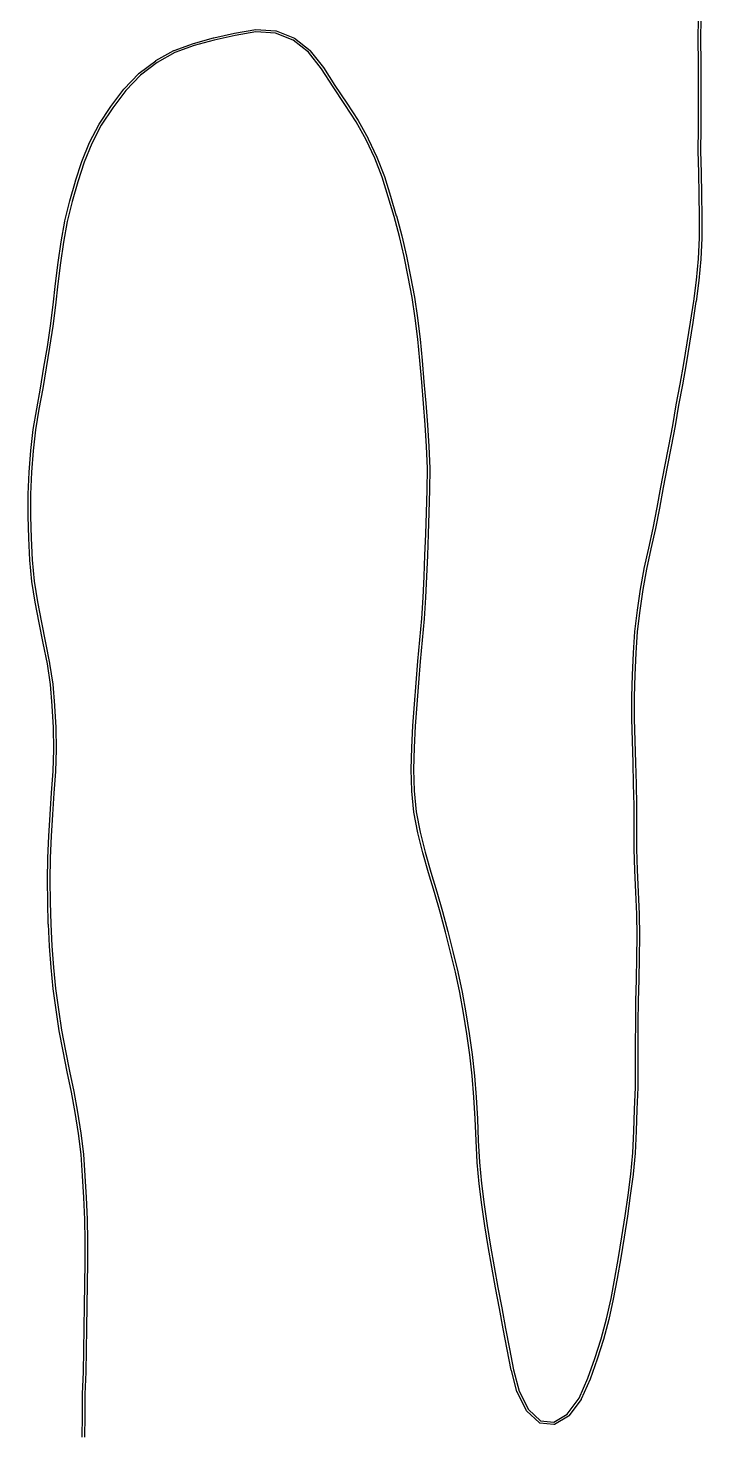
# Model space of a CAD drawing. Header units: inches. Extents: x 0.4 to 11.3, y -7.9 to -0.4.
# Drawn here: x 2.852 to 3.986, y -4.233 to -1.874 of the extents above; entities that cross this region are included whole.
import ezdxf

# ---------------------------------------------------------------- set-up
doc = ezdxf.new("R2010")
doc.units = ezdxf.units.IN
doc.header["$MEASUREMENT"] = 0
doc.layers.add('Edge.Cuts', color=254, linetype='CONTINUOUS', true_color=0xd0d2cd)

msp = doc.modelspace()

# ---------------------------------------------------------------- linework, layer by layer
at = {"layer": 'Edge.Cuts', "linetype": 'CONTINUOUS'}
for p, q in [((3.9798, -1.8934), (3.9801, -1.8563)), ((3.984, -1.8564), (3.9837, -1.8935)), ((3.1646, -1.8901), (3.1997, -1.8821)), ((3.2006, -1.886), (3.1655, -1.8939)), ((3.1997, -1.8821), (3.1998, -1.8821)), ((3.1998, -1.8821), (3.2353, -1.8761)), ((3.1998, -1.8821), (3.1998, -1.8821)), ((3.2357, -1.8801), (3.2006, -1.886)), ((3.2353, -1.8761), (3.2355, -1.8761)), ((3.2355, -1.8761), (3.2357, -1.8761)), ((3.2357, -1.8761), (3.2692, -1.8781)), ((3.2687, -1.882), (3.2357, -1.8801)), ((3.2985, -1.894), (3.2687, -1.882)), ((3.2692, -1.8781), (3.2695, -1.8782)), ((3.2695, -1.8782), (3.2699, -1.8783)), ((3.2699, -1.8783), (3.3003, -1.8904)), ((3.0675, -1.9283), (3.0978, -1.9114)), ((3.0978, -1.9114), (3.0979, -1.9114)), ((3.0979, -1.9114), (3.098, -1.9113)), ((3.098, -1.9113), (3.1305, -1.8993)), ((3.1317, -1.903), (3.0995, -1.9149)), ((3.1305, -1.8993), (3.1305, -1.8993)), ((3.1305, -1.8993), (3.1306, -1.8993)), ((3.1306, -1.8993), (3.1645, -1.8901)), ((3.1655, -1.8939), (3.1317, -1.903)), ((3.1645, -1.8901), (3.1646, -1.8901)), ((3.1646, -1.8901), (3.1646, -1.8901)), ((3.3241, -1.9143), (3.2985, -1.894)), ((3.3003, -1.8904), (3.3005, -1.8906)), ((3.3005, -1.8906), (3.3008, -1.8907)), ((3.3008, -1.8907), (3.3268, -1.9114)), ((3.3268, -1.9114), (3.3269, -1.9116)), ((3.9798, -1.8935), (3.9798, -1.8934)), ((3.9801, -1.9309), (3.9798, -1.8935)), ((3.9798, -1.8935), (3.9798, -1.8935)), ((3.9837, -1.8935), (3.984, -1.9308)), ((3.039, -1.9496), (3.0673, -1.9284)), ((3.0695, -1.9317), (3.0415, -1.9526)), ((3.0673, -1.9284), (3.0674, -1.9284)), ((3.0674, -1.9284), (3.0675, -1.9283)), ((3.0995, -1.9149), (3.0695, -1.9317)), ((3.3459, -1.9421), (3.3241, -1.9143)), ((3.3269, -1.9116), (3.3271, -1.9117)), ((3.3271, -1.9117), (3.3491, -1.9397)), ((3.9801, -1.9681), (3.9801, -1.9309)), ((3.984, -1.9308), (3.984, -1.9308)), ((3.984, -1.9308), (3.984, -1.9309)), ((3.984, -1.9309), (3.9841, -1.9681)), ((3.0137, -1.9761), (3.0387, -1.9498)), ((3.0415, -1.9526), (3.0166, -1.9787)), ((3.0387, -1.9498), (3.0389, -1.9497)), ((3.0389, -1.9497), (3.039, -1.9496)), ((3.3654, -1.9724), (3.3459, -1.9421)), ((3.3491, -1.9397), (3.3491, -1.9398)), ((3.3491, -1.9398), (3.3492, -1.9399)), ((3.3492, -1.9399), (3.3687, -1.9703)), ((2.9917, -2.0055), (3.0135, -1.9762)), ((3.0166, -1.9787), (2.9949, -2.0078)), ((3.0135, -1.9762), (3.0136, -1.9762)), ((3.0136, -1.9762), (3.0137, -1.9761)), ((3.3655, -1.9724), (3.3654, -1.9724)), ((3.3851, -2.002), (3.3655, -1.9724)), ((3.3655, -1.9724), (3.3655, -1.9724)), ((3.3687, -1.9703), (3.3884, -1.9999)), ((3.9801, -2.0426), (3.9801, -1.9681)), ((3.9841, -1.9681), (3.9841, -1.9681)), ((3.9841, -1.9681), (3.9841, -1.9681)), ((3.9841, -1.9681), (3.9841, -2.0426)), ((2.9722, -2.035), (2.9917, -2.0056)), ((2.9917, -2.0056), (2.9917, -2.0055)), ((2.9917, -2.0056), (2.9917, -2.0056)), ((3.4044, -2.0313), (3.3851, -2.002)), ((3.3884, -1.9999), (3.3884, -1.9999)), ((3.3884, -1.9999), (3.3884, -1.9999)), ((3.3884, -1.9999), (3.4077, -2.0292)), ((2.9949, -2.0078), (2.9755, -2.0371)), ((3.4077, -2.0292), (3.4077, -2.0292)), ((3.4077, -2.0292), (3.4078, -2.0293)), ((3.4078, -2.0293), (3.4245, -2.0596)), ((2.956, -2.0658), (2.9721, -2.0352)), ((2.9755, -2.0371), (2.9596, -2.0675)), ((2.9721, -2.0351), (2.9722, -2.035)), ((2.9721, -2.0352), (2.9721, -2.0351)), ((3.421, -2.0615), (3.4044, -2.0313)), ((3.9798, -2.08), (3.9801, -2.0426)), ((3.9841, -2.0426), (3.9837, -2.08)), ((3.9841, -2.0426), (3.9841, -2.0426)), ((3.9841, -2.0426), (3.9841, -2.0426)), ((2.943, -2.0979), (2.9559, -2.066)), ((2.9596, -2.0675), (2.9467, -2.0993)), ((2.9559, -2.066), (2.956, -2.0659)), ((2.956, -2.0659), (2.956, -2.0658)), ((3.4357, -2.0925), (3.421, -2.0615)), ((3.4245, -2.0596), (3.4245, -2.0597)), ((3.4245, -2.0597), (3.4246, -2.0597)), ((3.4246, -2.0597), (3.4393, -2.0909)), ((2.9322, -2.1308), (2.943, -2.098)), ((2.9467, -2.0993), (2.936, -2.132)), ((2.943, -2.098), (2.943, -2.0979)), ((2.943, -2.0979), (2.943, -2.0979)), ((3.4481, -2.1245), (3.4357, -2.0925)), ((3.4393, -2.0909), (3.4393, -2.0909)), ((3.4393, -2.0909), (3.4393, -2.091)), ((3.4393, -2.091), (3.4518, -2.1231)), ((3.9798, -2.0801), (3.9798, -2.08)), ((3.9806, -2.1173), (3.9798, -2.0801)), ((3.9798, -2.0801), (3.9798, -2.0801)), ((3.9837, -2.08), (3.9845, -2.1172)), ((3.4518, -2.1231), (3.4518, -2.1232)), ((3.4518, -2.1232), (3.4518, -2.1232)), ((3.4518, -2.1232), (3.4622, -2.1562)), ((3.9812, -2.1539), (3.9806, -2.1173)), ((3.9845, -2.1172), (3.9845, -2.1172)), ((3.9845, -2.1172), (3.9845, -2.1172)), ((3.9845, -2.1172), (3.9851, -2.1538)), ((2.9227, -2.1642), (2.9322, -2.1309)), ((2.936, -2.132), (2.9265, -2.1652)), ((2.9322, -2.1309), (2.9322, -2.1308)), ((2.9322, -2.1308), (2.9322, -2.1308)), ((3.4584, -2.1573), (3.4481, -2.1245)), ((2.9145, -2.1981), (2.9226, -2.1643)), ((2.9265, -2.1652), (2.9184, -2.199)), ((2.9226, -2.1643), (2.9227, -2.1642)), ((2.9227, -2.1642), (2.9227, -2.1642)), ((3.4681, -2.1906), (3.4584, -2.1573)), ((3.4622, -2.1562), (3.4622, -2.1562)), ((3.4622, -2.1562), (3.4622, -2.1562)), ((3.4622, -2.1562), (3.4718, -2.1895)), ((3.982, -2.1904), (3.9812, -2.1539)), ((3.9812, -2.1539), (3.9812, -2.1539)), ((3.9812, -2.1539), (3.9812, -2.1539)), ((3.9851, -2.1538), (3.986, -2.1903)), ((3.4773, -2.224), (3.4681, -2.1906)), ((3.4718, -2.1895), (3.4718, -2.1895)), ((3.4718, -2.1895), (3.4719, -2.1895)), ((3.4719, -2.1895), (3.4811, -2.223)), ((3.982, -2.2265), (3.982, -2.1904)), ((3.986, -2.1904), (3.9859, -2.2265)), ((3.986, -2.1903), (3.986, -2.1903)), ((3.986, -2.1903), (3.986, -2.1904)), ((2.9083, -2.2329), (2.9145, -2.1983)), ((2.9184, -2.199), (2.9122, -2.2336)), ((2.9145, -2.1982), (2.9145, -2.1981)), ((2.9145, -2.1983), (2.9145, -2.1982)), ((2.903, -2.2681), (2.9083, -2.233)), ((2.9122, -2.2336), (2.9069, -2.2686)), ((2.9083, -2.233), (2.9083, -2.2329)), ((2.9083, -2.233), (2.9083, -2.233)), ((3.4851, -2.2579), (3.4773, -2.224)), ((3.4811, -2.223), (3.4811, -2.223)), ((3.4811, -2.223), (3.4811, -2.223)), ((3.4811, -2.223), (3.4889, -2.257)), ((3.98, -2.262), (3.982, -2.2265)), ((3.9859, -2.2267), (3.9839, -2.2623)), ((3.9859, -2.2265), (3.9859, -2.2266)), ((3.9859, -2.2266), (3.9859, -2.2267)), ((3.492, -2.2922), (3.4851, -2.2579)), ((3.4889, -2.257), (3.4889, -2.2571)), ((3.4889, -2.2571), (3.4889, -2.2571)), ((3.4889, -2.2571), (3.4959, -2.2914)), ((3.9768, -2.2976), (3.98, -2.262)), ((3.9839, -2.2623), (3.9807, -2.298)), ((3.9839, -2.2623), (3.9839, -2.2623)), ((3.9839, -2.2623), (3.9839, -2.2623)), ((2.8985, -2.3035), (2.903, -2.2681)), ((2.9069, -2.2686), (2.9024, -2.304)), ((2.903, -2.2681), (2.903, -2.2681)), ((2.903, -2.2681), (2.903, -2.2681)), ((2.8945, -2.3391), (2.8985, -2.3035)), ((2.9024, -2.304), (2.8984, -2.3396)), ((2.8985, -2.3035), (2.8985, -2.3035)), ((2.8985, -2.3035), (2.8985, -2.3035)), ((3.4983, -2.3268), (3.492, -2.2922)), ((3.4959, -2.2914), (3.4959, -2.2915)), ((3.4959, -2.2915), (3.4959, -2.2915)), ((3.4959, -2.2915), (3.5022, -2.3262)), ((3.9721, -2.3332), (3.9768, -2.2976)), ((3.9807, -2.2981), (3.976, -2.3337)), ((3.9807, -2.298), (3.9807, -2.2981)), ((3.9807, -2.2981), (3.9807, -2.2981)), ((3.5037, -2.3618), (3.4983, -2.3268)), ((3.5022, -2.3262), (3.5022, -2.3262)), ((3.5022, -2.3262), (3.5022, -2.3262)), ((3.5022, -2.3262), (3.5076, -2.3612)), ((3.9668, -2.3682), (3.9721, -2.3332)), ((3.9759, -2.3337), (3.9707, -2.3688)), ((3.976, -2.3337), (3.9759, -2.3337)), ((3.9759, -2.3337), (3.9759, -2.3337)), ((2.8903, -2.3746), (2.8945, -2.3391)), ((2.8984, -2.3396), (2.8942, -2.3751)), ((2.8984, -2.3396), (2.8984, -2.3396)), ((2.8984, -2.3396), (2.8984, -2.3396)), ((2.8848, -2.4095), (2.8903, -2.3746)), ((2.8942, -2.3751), (2.8887, -2.4101)), ((2.8942, -2.3751), (2.8942, -2.3751)), ((2.8942, -2.3751), (2.8942, -2.3751)), ((3.5082, -2.3971), (3.5037, -2.3618)), ((3.5076, -2.3612), (3.5076, -2.3612)), ((3.5076, -2.3612), (3.5076, -2.3613)), ((3.5076, -2.3613), (3.5121, -2.3967)), ((3.961, -2.4031), (3.9668, -2.3682)), ((3.9707, -2.3689), (3.9649, -2.4037)), ((3.9707, -2.3688), (3.9707, -2.3688)), ((3.9707, -2.3688), (3.9707, -2.3689)), ((3.5114, -2.433), (3.5082, -2.3971)), ((3.5121, -2.3967), (3.5121, -2.3967)), ((3.5121, -2.3967), (3.5121, -2.3967)), ((3.5121, -2.3967), (3.5153, -2.4327)), ((3.9553, -2.438), (3.961, -2.4031)), ((3.9649, -2.4037), (3.9592, -2.4386)), ((3.961, -2.4031), (3.961, -2.4031)), ((3.961, -2.4031), (3.961, -2.4031)), ((2.8787, -2.4442), (2.8848, -2.4095)), ((2.8887, -2.4102), (2.8826, -2.4449)), ((2.8887, -2.4101), (2.8887, -2.4101)), ((2.8887, -2.4101), (2.8887, -2.4102)), ((2.8731, -2.4792), (2.8787, -2.4442)), ((2.8826, -2.4449), (2.877, -2.4798)), ((2.8787, -2.4442), (2.8787, -2.4442)), ((2.8787, -2.4442), (2.8787, -2.4442)), ((3.5145, -2.469), (3.5114, -2.433)), ((3.5114, -2.433), (3.5114, -2.433)), ((3.5153, -2.4327), (3.5153, -2.4327)), ((3.5153, -2.4327), (3.5153, -2.4327)), ((3.5153, -2.4327), (3.5184, -2.4686)), ((3.9496, -2.4728), (3.9553, -2.438)), ((3.9592, -2.4386), (3.9535, -2.4735)), ((3.9553, -2.438), (3.9553, -2.438)), ((3.9592, -2.4386), (3.9592, -2.4386)), ((3.9592, -2.4386), (3.9592, -2.4386)), ((3.5175, -2.5049), (3.5145, -2.469)), ((3.5184, -2.4686), (3.5184, -2.4686)), ((3.5184, -2.4686), (3.5184, -2.4686)), ((3.5184, -2.4686), (3.5215, -2.5046)), ((3.9429, -2.5073), (3.9496, -2.4728)), ((3.9535, -2.4735), (3.9468, -2.508)), ((3.9535, -2.4735), (3.9535, -2.4735)), ((3.9535, -2.4735), (3.9535, -2.4735)), ((2.8669, -2.5138), (2.8731, -2.4792)), ((2.877, -2.4798), (2.8707, -2.5145)), ((2.877, -2.4798), (2.877, -2.4798)), ((2.877, -2.4798), (2.877, -2.4798)), ((2.8609, -2.5486), (2.8669, -2.5138)), ((2.8707, -2.5145), (2.8648, -2.5492)), ((2.8669, -2.5138), (2.8669, -2.5138)), ((2.8669, -2.5138), (2.8669, -2.5138)), ((3.5203, -2.541), (3.5175, -2.5049)), ((3.5215, -2.5046), (3.5215, -2.5046)), ((3.5215, -2.5046), (3.5215, -2.5046)), ((3.5215, -2.5046), (3.5242, -2.5408)), ((3.9368, -2.542), (3.9429, -2.5073)), ((3.9468, -2.508), (3.9407, -2.5427)), ((3.9429, -2.5073), (3.9429, -2.5073)), ((3.9429, -2.5073), (3.9429, -2.5073)), ((2.8609, -2.5487), (2.8609, -2.5486)), ((2.8609, -2.5487), (2.8609, -2.5487)), ((3.5224, -2.5774), (3.5203, -2.541)), ((3.5242, -2.5408), (3.5242, -2.5408)), ((3.5242, -2.5408), (3.5242, -2.5408)), ((3.5242, -2.5408), (3.5263, -2.5772)), ((3.9304, -2.5766), (3.9368, -2.542)), ((3.9407, -2.5427), (3.9342, -2.5773)), ((3.9407, -2.5427), (3.9407, -2.5427)), ((3.9407, -2.5427), (3.9407, -2.5427)), ((2.8568, -2.5843), (2.8609, -2.5487)), ((2.8648, -2.5492), (2.8607, -2.5847)), ((2.8541, -2.6205), (2.8568, -2.5843)), ((2.8568, -2.5843), (2.8568, -2.5843)), ((2.8568, -2.5843), (2.8568, -2.5843)), ((2.8607, -2.5847), (2.8581, -2.6208)), ((3.5243, -2.6141), (3.5224, -2.5774)), ((3.5263, -2.5772), (3.5263, -2.5772)), ((3.5263, -2.5772), (3.5263, -2.5772)), ((3.5263, -2.5772), (3.5282, -2.614)), ((3.9238, -2.6111), (3.9304, -2.5766)), ((3.9342, -2.5773), (3.9276, -2.6118)), ((3.9342, -2.5773), (3.9342, -2.5773)), ((3.9342, -2.5773), (3.9342, -2.5773)), ((3.524, -2.6509), (3.5243, -2.6141)), ((3.5282, -2.6141), (3.5279, -2.651)), ((3.5282, -2.614), (3.5282, -2.614)), ((3.5282, -2.614), (3.5282, -2.6141)), ((3.9171, -2.6456), (3.9238, -2.6111)), ((3.9276, -2.6118), (3.921, -2.6463)), ((3.9276, -2.6118), (3.9276, -2.6118)), ((3.9276, -2.6118), (3.9276, -2.6118)), ((2.8524, -2.6574), (2.8541, -2.6206)), ((2.8541, -2.6206), (2.8541, -2.6205)), ((2.8541, -2.6205), (2.8541, -2.6205)), ((2.8581, -2.6208), (2.8563, -2.6575)), ((2.8524, -2.6575), (2.8524, -2.6574)), ((2.8524, -2.6574), (2.8524, -2.6574)), ((2.8525, -2.6947), (2.8524, -2.6575)), ((2.8563, -2.6575), (2.8565, -2.6946)), ((3.5226, -2.6882), (3.524, -2.6509)), ((3.5279, -2.6511), (3.5265, -2.6883)), ((3.5279, -2.651), (3.5279, -2.651)), ((3.5279, -2.651), (3.5279, -2.6511)), ((3.9107, -2.6802), (3.9171, -2.6456)), ((3.921, -2.6463), (3.9146, -2.6809)), ((3.9171, -2.6456), (3.9171, -2.6456)), ((3.9171, -2.6456), (3.9171, -2.6456)), ((3.5217, -2.7247), (3.5226, -2.6882)), ((3.5226, -2.6882), (3.5226, -2.6882)), ((3.5226, -2.6882), (3.5226, -2.6882)), ((3.5265, -2.6883), (3.5257, -2.7248)), ((3.9038, -2.7146), (3.9107, -2.6802)), ((3.9146, -2.681), (3.9077, -2.7153)), ((3.9146, -2.6809), (3.9146, -2.6809)), ((3.9146, -2.6809), (3.9146, -2.681)), ((2.8538, -2.7318), (2.8525, -2.6947)), ((2.8525, -2.6947), (2.8525, -2.6947)), ((2.8525, -2.6947), (2.8525, -2.6947)), ((2.8565, -2.6946), (2.8578, -2.7317)), ((2.8538, -2.7319), (2.8538, -2.7318)), ((2.8538, -2.7318), (2.8538, -2.7318)), ((2.8555, -2.7684), (2.8538, -2.7319)), ((2.8578, -2.7317), (2.8594, -2.7682)), ((3.5201, -2.7604), (3.5217, -2.7247)), ((3.5257, -2.7249), (3.5241, -2.7606)), ((3.5257, -2.7248), (3.5257, -2.7249)), ((3.5257, -2.7249), (3.5257, -2.7249)), ((3.8964, -2.7487), (3.9038, -2.7146)), ((3.9076, -2.7154), (3.9002, -2.7495)), ((3.9077, -2.7153), (3.9076, -2.7154)), ((3.9076, -2.7154), (3.9076, -2.7154)), ((3.5186, -2.7959), (3.5201, -2.7604)), ((3.5201, -2.7604), (3.5201, -2.7604)), ((3.5201, -2.7604), (3.5201, -2.7604)), ((3.5241, -2.7606), (3.5225, -2.7961)), ((3.5241, -2.7606), (3.5241, -2.7606)), ((3.889, -2.7829), (3.8964, -2.7487)), ((3.9002, -2.7495), (3.8929, -2.7837)), ((3.8964, -2.7487), (3.8964, -2.7487)), ((3.8964, -2.7487), (3.8964, -2.7487)), ((3.9002, -2.7495), (3.9002, -2.7495)), ((2.8555, -2.7685), (2.8555, -2.7684)), ((2.8589, -2.8044), (2.8555, -2.7685)), ((2.8555, -2.7685), (2.8555, -2.7685)), ((2.8594, -2.7682), (2.8628, -2.8039)), ((3.8826, -2.8176), (3.889, -2.783)), ((3.8929, -2.7837), (3.8865, -2.8182)), ((3.889, -2.783), (3.889, -2.7829)), ((3.889, -2.783), (3.889, -2.783)), ((2.8589, -2.8045), (2.8589, -2.8044)), ((2.8589, -2.8044), (2.8589, -2.8044)), ((2.8646, -2.8394), (2.8589, -2.8045)), ((2.8628, -2.8039), (2.8685, -2.8387)), ((3.5168, -2.8314), (3.5186, -2.7959)), ((3.5225, -2.7961), (3.5208, -2.8316)), ((3.5225, -2.7961), (3.5225, -2.7961)), ((3.5225, -2.7961), (3.5225, -2.7961)), ((3.5148, -2.867), (3.5168, -2.8314)), ((3.5208, -2.8316), (3.5187, -2.8672)), ((3.5208, -2.8316), (3.5208, -2.8316)), ((3.5208, -2.8316), (3.5208, -2.8316)), ((3.8774, -2.8528), (3.8826, -2.8176)), ((3.8865, -2.8182), (3.8813, -2.8533)), ((3.8826, -2.8176), (3.8826, -2.8176)), ((3.8826, -2.8176), (3.8826, -2.8176)), ((2.8711, -2.874), (2.8646, -2.8394)), ((2.8646, -2.8394), (2.8646, -2.8394)), ((2.8646, -2.8394), (2.8646, -2.8394)), ((2.8685, -2.8387), (2.875, -2.8733)), ((3.8733, -2.8884), (3.8774, -2.8528)), ((3.8813, -2.8533), (3.8772, -2.8888)), ((3.8774, -2.8528), (3.8774, -2.8528)), ((3.8774, -2.8528), (3.8774, -2.8528)), ((2.8779, -2.9085), (2.8711, -2.874)), ((2.8711, -2.874), (2.8711, -2.874)), ((2.8711, -2.874), (2.8711, -2.874)), ((2.875, -2.8733), (2.8818, -2.9077)), ((3.5116, -2.9026), (3.5148, -2.867)), ((3.5187, -2.8673), (3.5155, -2.903)), ((3.5187, -2.8672), (3.5187, -2.8672)), ((3.5187, -2.8672), (3.5187, -2.8673)), ((3.5081, -2.9387), (3.5116, -2.9026)), ((3.8709, -2.9247), (3.8732, -2.8885)), ((3.8732, -2.8885), (3.8733, -2.8884)), ((3.8733, -2.8884), (3.8733, -2.8884)), ((3.8772, -2.8888), (3.8748, -2.925)), ((2.8848, -2.9428), (2.8779, -2.9085)), ((2.8779, -2.9085), (2.8779, -2.9085)), ((2.8779, -2.9085), (2.8779, -2.9085)), ((2.8818, -2.9077), (2.8818, -2.9077)), ((2.8818, -2.9077), (2.8887, -2.9421)), ((3.5155, -2.903), (3.512, -2.9391)), ((3.5155, -2.903), (3.5155, -2.903)), ((3.5155, -2.903), (3.5155, -2.903)), ((3.8693, -2.9614), (3.8709, -2.9248)), ((3.8709, -2.9248), (3.8709, -2.9247)), ((3.8709, -2.9247), (3.8709, -2.9247)), ((3.8748, -2.925), (3.8733, -2.9615)), ((2.8901, -2.9778), (2.8848, -2.9428)), ((2.8887, -2.9421), (2.8887, -2.9421)), ((2.8887, -2.9421), (2.8887, -2.9422)), ((2.8887, -2.9422), (2.894, -2.9772)), ((3.5053, -2.9748), (3.5081, -2.9387)), ((3.5081, -2.9387), (3.5081, -2.9387)), ((3.5081, -2.9387), (3.5081, -2.9387)), ((3.512, -2.9391), (3.5092, -2.9751)), ((3.8683, -2.9985), (3.8693, -2.9614)), ((3.8693, -2.9614), (3.8693, -2.9614)), ((3.8693, -2.9614), (3.8693, -2.9614)), ((3.8733, -2.9615), (3.8722, -2.9986)), ((2.8932, -3.0136), (2.8901, -2.9778)), ((2.894, -2.9772), (2.894, -2.9773)), ((2.894, -2.9773), (2.894, -2.9774)), ((2.894, -2.9774), (2.8971, -3.0133)), ((3.5024, -3.0109), (3.5053, -2.9748)), ((3.5092, -2.9752), (3.5064, -3.0112)), ((3.5092, -2.9751), (3.5092, -2.9751)), ((3.5092, -2.9751), (3.5092, -2.9752)), ((2.8953, -3.0503), (2.8932, -3.0136)), ((2.8971, -3.0133), (2.8971, -3.0133)), ((2.8971, -3.0133), (2.8971, -3.0134)), ((2.8971, -3.0134), (2.8992, -3.0501)), ((3.4998, -3.0474), (3.5024, -3.0109)), ((3.5024, -3.0109), (3.5024, -3.0109)), ((3.5024, -3.0109), (3.5024, -3.0109)), ((3.5064, -3.0112), (3.5037, -3.0476)), ((3.868, -3.0355), (3.8683, -2.9986)), ((3.8683, -2.9986), (3.8683, -2.9985)), ((3.8683, -2.9985), (3.8683, -2.9985)), ((3.8722, -2.9986), (3.8719, -3.0354)), ((3.8694, -3.0726), (3.868, -3.0355)), ((3.868, -3.0355), (3.868, -3.0355)), ((3.868, -3.0355), (3.868, -3.0355)), ((3.8719, -3.0354), (3.8733, -3.0724)), ((2.8959, -3.087), (2.8953, -3.0503)), ((2.8992, -3.0501), (2.8992, -3.0501)), ((2.8992, -3.0501), (2.8992, -3.0502)), ((2.8992, -3.0502), (2.8999, -3.087)), ((3.498, -3.0839), (3.4998, -3.0474)), ((3.4998, -3.0474), (3.4998, -3.0474)), ((3.4998, -3.0474), (3.4998, -3.0474)), ((3.5037, -3.0476), (3.5019, -3.084)), ((2.8944, -3.1238), (2.8959, -3.087)), ((2.8999, -3.0871), (2.8983, -3.124)), ((2.8999, -3.087), (2.8999, -3.0871)), ((2.8999, -3.0871), (2.8999, -3.0871)), ((3.497, -3.1205), (3.498, -3.0839)), ((3.498, -3.0839), (3.498, -3.0839)), ((3.498, -3.0839), (3.498, -3.0839)), ((3.5019, -3.084), (3.5009, -3.1206)), ((3.8704, -3.1095), (3.8694, -3.0726)), ((3.8733, -3.0724), (3.8733, -3.0724)), ((3.8733, -3.0724), (3.8733, -3.0725)), ((3.8733, -3.0725), (3.8743, -3.1094)), ((3.8711, -3.1457), (3.8704, -3.1095)), ((3.8743, -3.1094), (3.8743, -3.1094)), ((3.8743, -3.1094), (3.8743, -3.1094)), ((3.8743, -3.1094), (3.8751, -3.1456)), ((2.8919, -3.1602), (2.8944, -3.1238)), ((2.8983, -3.124), (2.8958, -3.1605)), ((2.8983, -3.124), (2.8983, -3.124)), ((2.8983, -3.124), (2.8983, -3.124)), ((3.497, -3.1206), (3.497, -3.1205)), ((3.4979, -3.1568), (3.497, -3.1206)), ((3.497, -3.1206), (3.497, -3.1206)), ((3.5009, -3.1206), (3.5018, -3.1567)), ((2.8894, -3.1964), (2.8919, -3.1602)), ((2.8958, -3.1605), (2.8933, -3.1967)), ((2.8958, -3.1605), (2.8958, -3.1605)), ((2.8958, -3.1605), (2.8958, -3.1605)), ((3.4979, -3.1569), (3.4979, -3.1568)), ((3.4979, -3.157), (3.4979, -3.1569)), ((3.5013, -3.1923), (3.4979, -3.157)), ((3.5018, -3.1567), (3.5052, -3.1918)), ((3.8719, -3.1816), (3.8711, -3.1457)), ((3.8751, -3.1456), (3.8751, -3.1456)), ((3.8751, -3.1456), (3.8751, -3.1456)), ((3.8751, -3.1456), (3.8758, -3.1816)), ((3.8721, -3.2177), (3.8719, -3.1816)), ((3.8758, -3.1816), (3.8758, -3.1816)), ((3.8758, -3.1816), (3.8758, -3.1816)), ((3.8758, -3.1816), (3.876, -3.2177)), ((2.8871, -3.2328), (2.8894, -3.1965)), ((2.8894, -3.1965), (2.8894, -3.1964)), ((2.8894, -3.1965), (2.8894, -3.1965)), ((2.8933, -3.1967), (2.891, -3.233)), ((3.5013, -3.1924), (3.5013, -3.1923)), ((3.5079, -3.2271), (3.5013, -3.1924)), ((3.5013, -3.1924), (3.5013, -3.1924)), ((3.5052, -3.1918), (3.5117, -3.2263)), ((2.8857, -3.2695), (2.8871, -3.2328)), ((2.8871, -3.2328), (2.8871, -3.2328)), ((2.8871, -3.2328), (2.8871, -3.2328)), ((2.891, -3.233), (2.8896, -3.2696)), ((3.5079, -3.2272), (3.5079, -3.2271)), ((3.5079, -3.2271), (3.5079, -3.2271)), ((3.5166, -3.261), (3.5079, -3.2272)), ((3.5117, -3.2263), (3.5204, -3.26)), ((3.8718, -3.2541), (3.8721, -3.2177)), ((3.876, -3.2177), (3.8758, -3.2541)), ((3.876, -3.2177), (3.876, -3.2177)), ((3.876, -3.2177), (3.876, -3.2177)), ((3.873, -3.2904), (3.8718, -3.2541)), ((3.8718, -3.2541), (3.8719, -3.2541)), ((3.8719, -3.2541), (3.8718, -3.2541)), ((3.8758, -3.2541), (3.8769, -3.2902)), ((2.8851, -3.3068), (2.8857, -3.2695)), ((2.8857, -3.2695), (2.8857, -3.2695)), ((2.8857, -3.2695), (2.8857, -3.2695)), ((2.8896, -3.2696), (2.889, -3.3069)), ((3.526, -3.2944), (3.5166, -3.261)), ((3.5166, -3.261), (3.5166, -3.261)), ((3.5166, -3.261), (3.5166, -3.261)), ((3.5204, -3.26), (3.5298, -3.2933)), ((3.526, -3.2945), (3.526, -3.2944)), ((3.526, -3.2944), (3.526, -3.2944)), ((3.5361, -3.3275), (3.526, -3.2945)), ((3.5298, -3.2933), (3.5399, -3.3264)), ((3.8748, -3.327), (3.873, -3.2904)), ((3.873, -3.2904), (3.873, -3.2904)), ((3.873, -3.2904), (3.873, -3.2904)), ((3.8769, -3.2902), (3.8788, -3.3268)), ((2.8851, -3.3069), (2.8851, -3.3068)), ((2.8855, -3.3442), (2.8851, -3.3069)), ((2.8851, -3.3069), (2.8851, -3.3069)), ((2.889, -3.3069), (2.8895, -3.3441)), ((3.5399, -3.3264), (3.5399, -3.3264)), ((3.5399, -3.3264), (3.5399, -3.3264)), ((3.5399, -3.3264), (3.5493, -3.3598)), ((3.8764, -3.364), (3.8748, -3.327)), ((3.8788, -3.3268), (3.8788, -3.3268)), ((3.8788, -3.3268), (3.8788, -3.3268)), ((3.8788, -3.3268), (3.8804, -3.3639)), ((2.8864, -3.3812), (2.8855, -3.3442)), ((2.8855, -3.3442), (2.8855, -3.3442)), ((2.8855, -3.3442), (2.8855, -3.3442)), ((2.8895, -3.3441), (2.8904, -3.381)), ((3.5455, -3.3608), (3.5361, -3.3275)), ((3.5546, -3.3943), (3.5455, -3.3608)), ((3.5493, -3.3598), (3.5493, -3.3598)), ((3.5493, -3.3598), (3.5493, -3.3598)), ((3.5493, -3.3598), (3.5584, -3.3933)), ((3.8771, -3.4005), (3.8764, -3.364)), ((3.8804, -3.3639), (3.8804, -3.3639)), ((3.8804, -3.3639), (3.8804, -3.3639)), ((3.8804, -3.3639), (3.881, -3.4005)), ((2.8865, -3.3812), (2.8864, -3.3812)), ((2.8882, -3.4177), (2.8865, -3.3812)), ((2.8865, -3.3812), (2.8865, -3.3812)), ((2.8904, -3.381), (2.8922, -3.4175)), ((3.5632, -3.428), (3.5546, -3.3943)), ((3.5584, -3.3933), (3.5584, -3.3933)), ((3.5584, -3.3933), (3.5585, -3.3933)), ((3.5585, -3.3933), (3.567, -3.427)), ((2.8882, -3.4178), (2.8883, -3.4177)), ((2.8883, -3.4177), (2.8882, -3.4177)), ((2.891, -3.4539), (2.8882, -3.4178)), ((2.8922, -3.4175), (2.8949, -3.4536)), ((3.8764, -3.4372), (3.8771, -3.4005)), ((3.881, -3.4006), (3.8804, -3.4373)), ((3.881, -3.4005), (3.881, -3.4005)), ((3.881, -3.4005), (3.881, -3.4006)), ((3.5713, -3.4618), (3.5632, -3.428)), ((3.567, -3.427), (3.567, -3.427)), ((3.567, -3.427), (3.567, -3.427)), ((3.567, -3.427), (3.5751, -3.4609)), ((3.8757, -3.4739), (3.8764, -3.4372)), ((3.8804, -3.4373), (3.8797, -3.474)), ((3.8804, -3.4373), (3.8804, -3.4373)), ((3.8804, -3.4373), (3.8804, -3.4373)), ((2.8947, -3.4896), (2.891, -3.4539)), ((2.891, -3.4539), (2.891, -3.4539)), ((2.891, -3.4539), (2.891, -3.4539)), ((2.8949, -3.4536), (2.8987, -3.4892)), ((3.5785, -3.496), (3.5713, -3.4618)), ((3.5751, -3.4609), (3.5751, -3.461)), ((3.5751, -3.461), (3.5751, -3.461)), ((3.5751, -3.461), (3.5824, -3.4952)), ((2.8948, -3.4897), (2.8947, -3.4896)), ((2.8995, -3.525), (2.8948, -3.4897)), ((2.8948, -3.4897), (2.8948, -3.4897)), ((2.8987, -3.4892), (2.9034, -3.5245)), ((3.875, -3.5103), (3.8757, -3.4739)), ((3.8797, -3.474), (3.8789, -3.5103)), ((3.8797, -3.474), (3.8797, -3.474)), ((3.8797, -3.474), (3.8797, -3.474)), ((3.5848, -3.5306), (3.5785, -3.496)), ((3.5824, -3.4952), (3.5824, -3.4952)), ((3.5824, -3.4952), (3.5824, -3.4953)), ((3.5824, -3.4953), (3.5887, -3.5299)), ((3.8745, -3.5462), (3.875, -3.5103)), ((3.875, -3.5103), (3.875, -3.5103)), ((3.875, -3.5103), (3.875, -3.5103)), ((3.8789, -3.5103), (3.8784, -3.5463)), ((2.9048, -3.5601), (2.8995, -3.525)), ((2.8995, -3.525), (2.8995, -3.525)), ((2.8995, -3.525), (2.8995, -3.525)), ((2.9034, -3.5245), (2.9087, -3.5595)), ((3.5907, -3.5654), (3.5848, -3.5306)), ((3.5887, -3.5299), (3.5887, -3.5299)), ((3.5887, -3.5299), (3.5887, -3.5299)), ((3.5887, -3.5299), (3.5946, -3.5648)), ((2.9048, -3.5602), (2.9048, -3.5601)), ((2.9048, -3.5601), (2.9048, -3.5601)), ((2.9112, -3.5947), (2.9048, -3.5602)), ((2.9087, -3.5595), (2.9151, -3.594)), ((3.8742, -3.5823), (3.8745, -3.5463)), ((3.8745, -3.5463), (3.8745, -3.5462)), ((3.8745, -3.5463), (3.8745, -3.5463)), ((3.8784, -3.5463), (3.8781, -3.5823)), ((3.5954, -3.6006), (3.5907, -3.5654)), ((3.5946, -3.5648), (3.5946, -3.5648)), ((3.5946, -3.5648), (3.5946, -3.5648)), ((3.5946, -3.5648), (3.5993, -3.6001)), ((3.8742, -3.5824), (3.8742, -3.5823)), ((3.8742, -3.5823), (3.8742, -3.5823)), ((3.8744, -3.6188), (3.8742, -3.5824)), ((3.8781, -3.5823), (3.8784, -3.6188)), ((2.9112, -3.5948), (2.9112, -3.5947)), ((2.9183, -3.6291), (2.9112, -3.5948)), ((2.9112, -3.5948), (2.9112, -3.5948)), ((2.9151, -3.594), (2.9222, -3.6283)), ((3.5993, -3.6362), (3.5954, -3.6006)), ((3.5993, -3.6001), (3.5993, -3.6001)), ((3.5993, -3.6001), (3.5994, -3.6002)), ((3.5994, -3.6002), (3.6032, -3.6358)), ((2.9255, -3.6633), (2.9183, -3.6291)), ((2.9183, -3.6291), (2.9183, -3.6291)), ((2.9183, -3.6291), (2.9183, -3.6291)), ((2.9222, -3.6283), (2.9294, -3.6625)), ((3.8741, -3.6555), (3.8744, -3.6188)), ((3.8784, -3.6188), (3.878, -3.6555)), ((3.8784, -3.6188), (3.8784, -3.6188)), ((3.8784, -3.6188), (3.8784, -3.6188)), ((3.6023, -3.6722), (3.5993, -3.6362)), ((3.6032, -3.6358), (3.6032, -3.6358)), ((3.6032, -3.6358), (3.6032, -3.6359)), ((3.6032, -3.6359), (3.6063, -3.6719)), ((3.8728, -3.6924), (3.8741, -3.6555)), ((3.878, -3.6556), (3.8767, -3.6926)), ((3.878, -3.6555), (3.878, -3.6556)), ((3.878, -3.6556), (3.878, -3.6556)), ((2.9317, -3.698), (2.9255, -3.6633)), ((2.9294, -3.6625), (2.9294, -3.6626)), ((2.9294, -3.6626), (2.9294, -3.6626)), ((2.9294, -3.6626), (2.9356, -3.6973)), ((3.6044, -3.7085), (3.6023, -3.6722)), ((3.6063, -3.6719), (3.6063, -3.6719)), ((3.6063, -3.6719), (3.6063, -3.6719)), ((3.6063, -3.6719), (3.6083, -3.7083)), ((2.9373, -3.7329), (2.9317, -3.698)), ((2.9356, -3.6973), (2.9356, -3.6973)), ((2.9356, -3.6973), (2.9356, -3.6973)), ((2.9356, -3.6973), (2.9412, -3.7323)), ((3.8716, -3.7292), (3.8728, -3.6925)), ((3.8728, -3.6925), (3.8728, -3.6924)), ((3.8728, -3.6924), (3.8728, -3.6924)), ((3.8767, -3.6926), (3.8755, -3.7294)), ((3.6059, -3.7451), (3.6044, -3.7085)), ((3.6083, -3.7083), (3.6083, -3.7083)), ((3.6083, -3.7083), (3.6083, -3.7083)), ((3.6083, -3.7083), (3.6098, -3.745)), ((2.9416, -3.7682), (2.9373, -3.7329)), ((2.9412, -3.7323), (2.9412, -3.7323)), ((2.9412, -3.7323), (2.9412, -3.7323)), ((2.9412, -3.7323), (2.9456, -3.7678)), ((3.6059, -3.7452), (3.6059, -3.7451)), ((3.6081, -3.7815), (3.6059, -3.7452)), ((3.6059, -3.7452), (3.6059, -3.7452)), ((3.6098, -3.745), (3.612, -3.7813)), ((3.8698, -3.7656), (3.8716, -3.7292)), ((3.8755, -3.7294), (3.8737, -3.7659)), ((3.8755, -3.7294), (3.8755, -3.7294)), ((3.8755, -3.7294), (3.8755, -3.7294)), ((2.944, -3.8044), (2.9416, -3.7682)), ((2.9456, -3.7678), (2.9455, -3.7678)), ((2.9455, -3.7678), (2.9456, -3.7679)), ((2.9456, -3.7679), (2.9479, -3.8042)), ((3.8662, -3.8013), (3.8698, -3.7656)), ((3.8737, -3.766), (3.8701, -3.8017)), ((3.8737, -3.7659), (3.8737, -3.7659)), ((3.8737, -3.7659), (3.8737, -3.766)), ((3.6081, -3.7816), (3.6081, -3.7815)), ((3.6081, -3.7815), (3.6081, -3.7815)), ((3.6114, -3.8175), (3.6081, -3.7816)), ((3.612, -3.7813), (3.6153, -3.8171)), ((2.9461, -3.841), (2.944, -3.8044)), ((2.9479, -3.8042), (2.9479, -3.8042)), ((2.9479, -3.8042), (2.9479, -3.8042)), ((2.9479, -3.8042), (2.95, -3.8408)), ((3.6155, -3.853), (3.6114, -3.8175)), ((3.6114, -3.8175), (3.6114, -3.8175)), ((3.6114, -3.8175), (3.6114, -3.8175)), ((3.6153, -3.8171), (3.6194, -3.8526)), ((3.8616, -3.8366), (3.8662, -3.8013)), ((3.8701, -3.8018), (3.8655, -3.8372)), ((3.8701, -3.8017), (3.8701, -3.8018)), ((3.8701, -3.8018), (3.8701, -3.8018)), ((2.9479, -3.8775), (2.9461, -3.841)), ((2.95, -3.8408), (2.95, -3.8408)), ((2.95, -3.8408), (2.95, -3.8408)), ((2.95, -3.8408), (2.9518, -3.8774)), ((3.8566, -3.8718), (3.8616, -3.8366)), ((3.8655, -3.8372), (3.8605, -3.8724)), ((3.8655, -3.8372), (3.8655, -3.8372)), ((3.8655, -3.8372), (3.8655, -3.8372)), ((3.6155, -3.8531), (3.6155, -3.853)), ((3.6206, -3.8882), (3.6155, -3.8531)), ((3.6155, -3.8531), (3.6155, -3.8531)), ((3.6194, -3.8526), (3.6245, -3.8877)), ((2.9485, -3.9139), (2.9479, -3.8775)), ((2.9518, -3.8774), (2.9518, -3.8774)), ((2.9518, -3.8774), (2.9518, -3.8774)), ((2.9518, -3.8774), (2.9524, -3.9138)), ((3.6206, -3.8883), (3.6206, -3.8882)), ((3.6266, -3.9231), (3.6206, -3.8883)), ((3.6206, -3.8883), (3.6206, -3.8883)), ((3.6245, -3.8877), (3.6305, -3.9224)), ((3.8513, -3.9068), (3.8566, -3.8718)), ((3.8605, -3.8724), (3.8552, -3.9074)), ((3.8605, -3.8724), (3.8605, -3.8724)), ((3.8605, -3.8724), (3.8605, -3.8724)), ((2.9482, -3.9502), (2.9485, -3.9139)), ((2.9524, -3.9139), (2.9522, -3.9503)), ((2.9524, -3.9138), (2.9524, -3.9139)), ((2.9524, -3.9139), (2.9524, -3.9139)), ((3.8455, -3.9417), (3.8513, -3.9068)), ((3.8552, -3.9075), (3.8494, -3.9423)), ((3.8552, -3.9074), (3.8552, -3.9074)), ((3.8552, -3.9074), (3.8552, -3.9075)), ((3.6325, -3.9579), (3.6266, -3.9231)), ((3.6266, -3.9231), (3.6266, -3.9231)), ((3.6305, -3.9224), (3.6305, -3.9224)), ((3.6305, -3.9224), (3.6305, -3.9224)), ((3.6305, -3.9224), (3.6364, -3.9572)), ((2.948, -3.9865), (2.9482, -3.9502)), ((2.9482, -3.9502), (2.9482, -3.9502)), ((2.9522, -3.9503), (2.9519, -3.9865)), ((2.9522, -3.9503), (2.9522, -3.9503)), ((2.9522, -3.9503), (2.9522, -3.9503)), ((3.6387, -3.9926), (3.6325, -3.9579)), ((3.6325, -3.9579), (3.6325, -3.9579)), ((3.6325, -3.9579), (3.6325, -3.9579)), ((3.6364, -3.9572), (3.6426, -3.9919)), ((3.8393, -3.9763), (3.8455, -3.9417)), ((3.8493, -3.9423), (3.8432, -3.977)), ((3.8494, -3.9423), (3.8493, -3.9423)), ((3.8493, -3.9423), (3.8493, -3.9423)), ((2.9473, -4.023), (2.948, -3.9865)), ((2.9519, -3.9865), (2.9512, -4.0231)), ((2.9519, -3.9865), (2.9519, -3.9865)), ((2.9519, -3.9865), (2.9519, -3.9865)), ((3.833, -4.0109), (3.8393, -3.9763)), ((3.8432, -3.977), (3.8368, -4.0117)), ((3.8432, -3.977), (3.8432, -3.977)), ((3.8432, -3.977), (3.8432, -3.977)), ((3.6452, -4.0272), (3.6387, -3.9926)), ((3.6387, -3.9926), (3.6387, -3.9926)), ((3.6387, -3.9926), (3.6387, -3.9926)), ((3.6426, -3.9919), (3.6491, -4.0264)), ((3.8255, -4.045), (3.833, -4.0109)), ((3.8368, -4.0117), (3.8294, -4.0459)), ((3.8368, -4.0117), (3.8368, -4.0117)), ((3.8368, -4.0117), (3.8368, -4.0117)), ((2.9465, -4.0602), (2.9473, -4.023)), ((2.9473, -4.023), (2.9473, -4.023)), ((2.9512, -4.0231), (2.9504, -4.0603)), ((2.9512, -4.0231), (2.9512, -4.0231)), ((2.9512, -4.0231), (2.9512, -4.0231)), ((3.6518, -4.0617), (3.6452, -4.0272)), ((3.6452, -4.0272), (3.6452, -4.0272)), ((3.6452, -4.0272), (3.6452, -4.0272)), ((3.6491, -4.0264), (3.6557, -4.061)), ((3.8166, -4.0784), (3.8255, -4.045)), ((3.8293, -4.046), (3.8203, -4.0795)), ((3.8294, -4.0459), (3.8293, -4.0459)), ((3.8293, -4.0459), (3.8293, -4.046)), ((2.9462, -4.0974), (2.9465, -4.0603)), ((2.9465, -4.0603), (2.9465, -4.0602)), ((2.9465, -4.0603), (2.9465, -4.0603)), ((2.9504, -4.0603), (2.9501, -4.0974)), ((3.6585, -4.0962), (3.6518, -4.0617)), ((3.6518, -4.0617), (3.6518, -4.0617)), ((3.6518, -4.0617), (3.6518, -4.0617)), ((3.6557, -4.061), (3.6624, -4.0954)), ((3.806, -4.1113), (3.8166, -4.0784)), ((3.8203, -4.0796), (3.8097, -4.1126)), ((3.8203, -4.0795), (3.8203, -4.0795)), ((3.8203, -4.0795), (3.8203, -4.0796)), ((2.9454, -4.1344), (2.9462, -4.0974)), ((2.9501, -4.0975), (2.9493, -4.1345)), ((2.9501, -4.0974), (2.9501, -4.0975)), ((2.9501, -4.0975), (2.9501, -4.0975)), ((3.6653, -4.1312), (3.6585, -4.0962)), ((3.6624, -4.0954), (3.6624, -4.0954)), ((3.6624, -4.0954), (3.6624, -4.0954)), ((3.6624, -4.0954), (3.6692, -4.1304)), ((3.7942, -4.1448), (3.806, -4.1113)), ((3.8097, -4.1126), (3.7979, -4.1462)), ((3.8097, -4.1126), (3.8097, -4.1126)), ((3.8097, -4.1126), (3.8097, -4.1126)), ((2.944, -4.1712), (2.9454, -4.1344)), ((2.9493, -4.1346), (2.9479, -4.1713)), ((2.9493, -4.1345), (2.9493, -4.1346)), ((2.9493, -4.1346), (2.9493, -4.1346)), ((3.6654, -4.1312), (3.6653, -4.1312)), ((3.6654, -4.1313), (3.6654, -4.1312)), ((3.6748, -4.1675), (3.6654, -4.1313)), ((3.6692, -4.1304), (3.6786, -4.1663)), ((3.7793, -4.1784), (3.7942, -4.1448)), ((3.7978, -4.1463), (3.7828, -4.1802)), ((3.7979, -4.1462), (3.7978, -4.1462)), ((3.7978, -4.1462), (3.7978, -4.1463)), ((2.9437, -4.2079), (2.944, -4.1713)), ((2.944, -4.1713), (2.944, -4.1712)), ((2.944, -4.1712), (2.944, -4.1712)), ((2.9479, -4.1713), (2.9476, -4.2079)), ((3.6749, -4.1677), (3.6748, -4.1675)), ((3.675, -4.1679), (3.6749, -4.1677)), ((3.6908, -4.1995), (3.675, -4.1679)), ((3.6786, -4.1663), (3.6941, -4.1974)), ((3.691, -4.1998), (3.6908, -4.1995)), ((3.6912, -4.2001), (3.691, -4.1998)), ((3.7121, -4.2195), (3.6912, -4.2001)), ((3.6941, -4.1974), (3.7144, -4.2162)), ((3.7593, -4.2053), (3.7793, -4.1784)), ((3.7826, -4.1805), (3.7622, -4.2079)), ((3.7827, -4.1803), (3.7826, -4.1805)), ((3.7828, -4.1802), (3.7827, -4.1803)), ((2.9434, -4.244), (2.9437, -4.2079)), ((2.9437, -4.2079), (2.9437, -4.2079)), ((2.9437, -4.2079), (2.9437, -4.2079)), ((2.9476, -4.2079), (2.9474, -4.2441)), ((2.9476, -4.2079), (2.9476, -4.2079)), ((3.7125, -4.2197), (3.7121, -4.2195)), ((3.7125, -4.2198), (3.7125, -4.2197)), ((3.7127, -4.2199), (3.7125, -4.2198)), ((3.7128, -4.2199), (3.7127, -4.2199)), ((3.7129, -4.2199), (3.7128, -4.2199)), ((3.7133, -4.2201), (3.7129, -4.2199)), ((3.7368, -4.2228), (3.7133, -4.2201)), ((3.7144, -4.2162), (3.7366, -4.2188)), ((3.7366, -4.2188), (3.7593, -4.2053)), ((3.7372, -4.2228), (3.7368, -4.2228)), ((3.7373, -4.2228), (3.7372, -4.2228)), ((3.7374, -4.2227), (3.7373, -4.2228)), ((3.7376, -4.2227), (3.7374, -4.2227)), ((3.738, -4.2225), (3.7376, -4.2227)), ((3.7376, -4.2227), (3.7376, -4.2227)), ((3.7617, -4.2085), (3.738, -4.2225)), ((3.7619, -4.2082), (3.7617, -4.2085)), ((3.7617, -4.2085), (3.7617, -4.2085)), ((3.7617, -4.2085), (3.7617, -4.2085)), ((3.7622, -4.2079), (3.7619, -4.2082)), ((3.7622, -4.2079), (3.7622, -4.2079)), ((3.7622, -4.2079), (3.7622, -4.2079))]:
    msp.add_line(p, q, dxfattribs=at)

doc.saveas('drawing.dxf')
